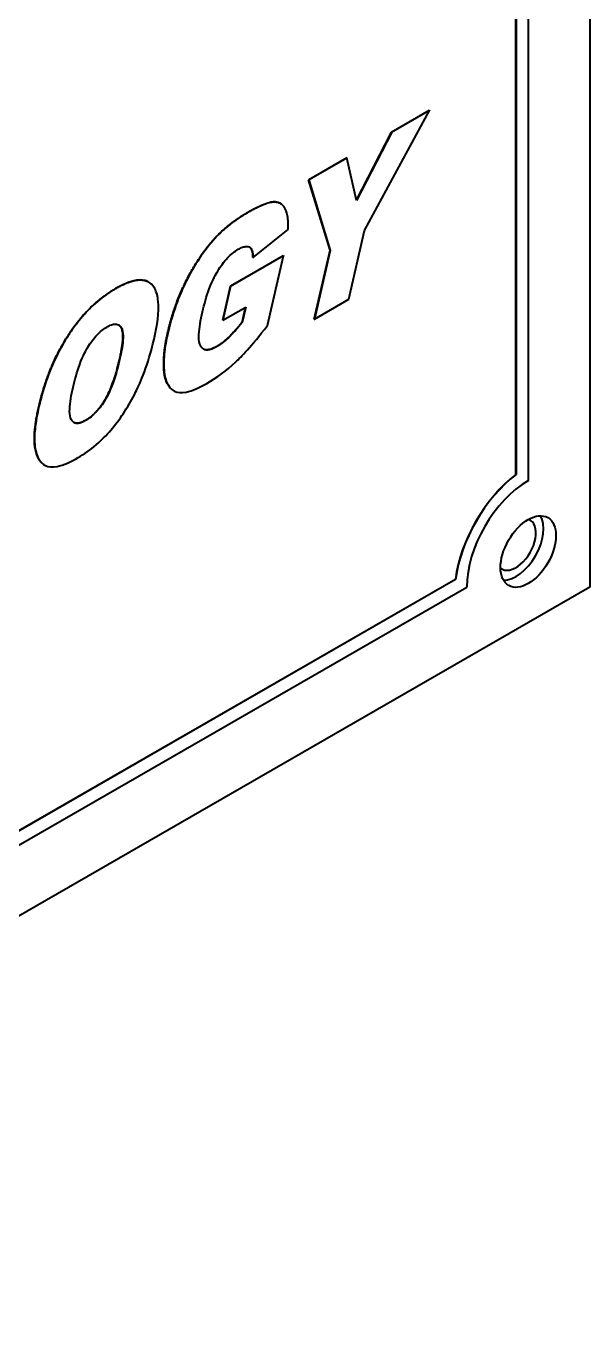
# Model space of a CAD drawing. Header units: inches. Extents: x 6934 to 18973, y 4254 to 7629.
# Drawn here: x 11290.4 to 11316.3, y 6953.7 to 7013.8 of the extents above; entities that cross this region are included whole.
import ezdxf

# ---------------------------------------------------------------- set-up
doc = ezdxf.new("R2010")
doc.units = ezdxf.units.IN
doc.header["$MEASUREMENT"] = 0
doc.layers.add('POWER SUPPLY CASE OUTLINE$0$가시적인 것(ISO)', color=3, linetype='Continuous', lineweight=40, true_color=0x00ff00)
doc.layers.add('POWER SUPPLY CASE OUTLINE$0$가시적인 좁은 것(ISO)', color=3, linetype='Continuous', lineweight=35, true_color=0x00ff00)

msp = doc.modelspace()

# ---------------------------------------------------------------- linework, layer by layer
at = {"layer": 'POWER SUPPLY CASE OUTLINE$0$가시적인 것(ISO)'}
for p, q in [((11316.33, 7053.384), (11316.33, 6987.98)), ((11313.507, 6992.889), (11313.507, 7045.212)), ((11312.936, 6993.165), (11312.936, 7044.285)), ((11312.941, 7044.287), (11312.941, 6993.162)), ((11305.982, 7004.364), (11308.966, 7009.884)), ((11307.229, 7008.89), (11308.96, 7009.887)), ((11308.966, 7009.884), (11307.235, 7008.887)), ((11308.96, 7009.887), (11308.966, 7009.884)), ((11305.615, 7005.756), (11307.229, 7008.89)), ((11307.235, 7008.887), (11305.618, 7005.746)), ((11307.229, 7008.89), (11307.235, 7008.887)), ((11303.418, 7006.695), (11305.165, 7007.702)), ((11305.171, 7007.699), (11303.423, 7006.692)), ((11305.165, 7007.702), (11305.171, 7007.699)), ((11305.618, 7005.746), (11305.171, 7007.699)), ((11304.398, 7003.458), (11303.418, 7006.695)), ((11303.418, 7006.695), (11303.423, 7006.692)), ((11303.423, 7006.692), (11304.403, 7003.454)), ((11302.116, 7005.613), (11302.122, 7005.61)), ((11300.864, 7003.129), (11302.476, 7004.409)), ((11305.258, 7001.208), (11305.982, 7004.364)), ((11303.674, 7000.302), (11304.398, 7003.458)), ((11304.403, 7003.454), (11303.679, 7000.299)), ((11304.398, 7003.458), (11304.403, 7003.454)), ((11299.83, 7001.815), (11302.258, 7003.214)), ((11302.264, 7003.211), (11299.835, 7001.812)), ((11300.859, 7003.132), (11300.864, 7003.129)), ((11301.529, 7000.005), (11302.264, 7003.211)), ((11302.258, 7003.214), (11302.264, 7003.211)), ((11296.067, 7002.005), (11296.072, 7002.002)), ((11299.47, 7000.249), (11299.83, 7001.815)), ((11299.835, 7001.812), (11299.476, 7000.246)), ((11299.83, 7001.815), (11299.835, 7001.812)), ((11303.679, 7000.299), (11305.258, 7001.208)), ((11299.476, 7000.246), (11300.527, 7000.851)), ((11300.358, 7000.149), (11300.519, 7000.846)), ((11300.527, 7000.851), (11300.364, 7000.146)), ((11299.47, 7000.249), (11299.476, 7000.246)), ((11300.358, 7000.149), (11300.364, 7000.146)), ((11303.674, 7000.302), (11303.679, 7000.299)), ((11297.209, 6997.015), (11297.215, 6997.012)), ((11291.282, 6993.601), (11291.287, 6993.598)), ((11312.936, 6993.165), (11312.941, 6993.162)), ((11316.33, 6987.98), (11146.624, 6890.253)), ((11152.287, 6896.778), (11310.679, 6987.99)), ((11152.804, 6897.736), (11310.155, 6988.349)), ((11310.161, 6988.345), (11152.805, 6897.73)), ((11310.155, 6988.349), (11310.161, 6988.345))]:
    msp.add_line(p, q, dxfattribs=at)
for centre, major_axis, start_param, end_param in [((11313.501, 6989.622), (2.395, 4.16), 0.950913, 2.186813), ((11313.507, 6989.618), (-2.395, -4.16), 4.092506, 5.328405), ((11313.507, 6989.618), (1.996, 3.466), 0.783465, 2.354261), ((11312.936, 6989.947), (0.647, 1.124), 3.044728, 6.38005), ((11312.936, 6989.947), (-0.898, -1.56), 0.319049, 2.822544)]:
    msp.add_ellipse(centre, major_axis=major_axis, ratio=0.578093, start_param=start_param, end_param=end_param, dxfattribs=at)
msp.add_ellipse((11313.501, 6989.622), major_axis=(0.898, 1.56), ratio=0.578093, dxfattribs=at)
for points, degree, knots in [([(11300.592, 7005.182), (11301.436, 7005.667), (11301.983, 7005.69), (11302.116, 7005.613)], 2, [0, 0, 0, 1, 1.500866, 1.500866, 1.500866]), ([(11302.476, 7004.409), (11302.485, 7004.631), (11302.479, 7004.85), (11302.415, 7005.201), (11302.366, 7005.345), (11302.22, 7005.553), (11302.131, 7005.62), (11301.86, 7005.704), (11301.695, 7005.669), (11301.318, 7005.568), (11300.946, 7005.379), (11300.598, 7005.178)], 3, [-0.3874554, -0.3874554, -0.3874554, -0.3874554, -0.3317769, -0.3317769, -0.2859971, -0.2859971, -0.2450211, -0.2450211, -0.1847169, -0.1847169, 0, 0, 0, 0]), ([(11300.598, 7005.178), (11300.329, 7005.023), (11300.055, 7004.844), (11299.561, 7004.454), (11299.335, 7004.248), (11299.122, 7004.014)], 3, [-0.2665379, -0.2665379, -0.2665379, -0.2665379, -0.1237938, -0.1237938, 0, 0, 0, 0]), ([(11299.122, 7004.014), (11298.866, 7003.729), (11298.626, 7003.421), (11298.179, 7002.756), (11297.977, 7002.407), (11297.545, 7001.54), (11297.204, 7000.762), (11296.961, 6999.704)], 3, [-1.067166, -1.067166, -1.067166, -1.067166, -0.756178, -0.756178, -0.440533, -0.440533, 0, 0, 0, 0]), ([(11298.545, 7000.635), (11298.623, 7000.976), (11298.722, 7001.337), (11299.012, 7002.114), (11299.163, 7002.376), (11299.376, 7002.726), (11299.526, 7002.931), (11299.85, 7003.275), (11300.014, 7003.407), (11300.184, 7003.505)], 3, [-0.2904377, -0.2904377, -0.2904377, -0.2904377, -0.2440329, -0.2440329, -0.1863778, -0.1863778, -0.090309, -0.090309, 0, 0, 0, 0]), ([(11300.184, 7003.505), (11300.251, 7003.543), (11300.318, 7003.577), (11300.441, 7003.62), (11300.497, 7003.634), (11300.625, 7003.639), (11300.676, 7003.618), (11300.76, 7003.562), (11300.796, 7003.513), (11300.855, 7003.36), (11300.866, 7003.246), (11300.864, 7003.129)], 3, [-0.1599617, -0.1599617, -0.1599617, -0.1599617, -0.1379578, -0.1379578, -0.1188389, -0.1188389, -0.0912391, -0.0912391, -0.0535769, -0.0535769, 0, 0, 0, 0]), ([(11294.554, 7001.698), (11294.268, 7001.533), (11293.985, 7001.335), (11293.438, 7000.865), (11293.182, 7000.604), (11292.549, 6999.843), (11292.178, 6999.278), (11291.474, 6997.866), (11291.21, 6997.066), (11291.032, 6996.283)], 3, [-0.9334128, -0.9334128, -0.9334128, -0.9334128, -0.7607595, -0.7607595, -0.5937569, -0.5937569, -0.3262207, -0.3262207, 0, 0, 0, 0]), ([(11296.318, 6999.378), (11296.464, 7000.01), (11296.551, 7000.622), (11296.487, 7001.337), (11296.437, 7001.544), (11296.265, 7001.859), (11296.16, 7001.961), (11295.879, 7002.097), (11295.702, 7002.11), (11295.209, 7002.033), (11294.874, 7001.882), (11294.554, 7001.698)], 3, [-0.6926286, -0.6926286, -0.6926286, -0.6926286, -0.4739597, -0.4739597, -0.370622, -0.370622, -0.2778396, -0.2778396, -0.1694765, -0.1694765, 0, 0, 0, 0]), ([(11299.198, 6999.041), (11299.113, 6998.991), (11299.026, 6998.95), (11298.869, 6998.898), (11298.798, 6998.885), (11298.659, 6998.891), (11298.595, 6998.913), (11298.498, 6998.992), (11298.45, 6999.049), (11298.378, 6999.273), (11298.371, 6999.434), (11298.391, 6999.892), (11298.459, 7000.265), (11298.545, 7000.635)], 3, [-0.5367239, -0.5367239, -0.5367239, -0.5367239, -0.4533535, -0.4533535, -0.3805757, -0.3805757, -0.2992087, -0.2992087, -0.2333871, -0.2333871, -0.1540084, -0.1540084, 0, 0, 0, 0]), ([(11292.6, 6997.173), (11292.678, 6997.512), (11292.778, 6997.874), (11293.061, 6998.64), (11293.204, 6998.888), (11293.404, 6999.214), (11293.543, 6999.406), (11293.841, 6999.723), (11293.99, 6999.844), (11294.146, 6999.933)], 3, [-0.2703558, -0.2703558, -0.2703558, -0.2703558, -0.2260974, -0.2260974, -0.1717147, -0.1717147, -0.0824385, -0.0824385, 0, 0, 0, 0]), ([(11294.146, 6999.933), (11294.218, 6999.975), (11294.291, 7000.01), (11294.424, 7000.055), (11294.484, 7000.067), (11294.611, 7000.066), (11294.672, 7000.047), (11294.762, 6999.978), (11294.812, 6999.926), (11294.886, 6999.717), (11294.896, 6999.572), (11294.884, 6999.158), (11294.826, 6998.829), (11294.75, 6998.5)], 3, [-0.5004879, -0.5004879, -0.5004879, -0.5004879, -0.4244547, -0.4244547, -0.3571387, -0.3571387, -0.2745204, -0.2745204, -0.211011, -0.211011, -0.1369979, -0.1369979, 0, 0, 0, 0]), ([(11294.745, 6998.503), (11294.99, 6999.57), (11294.764, 6999.986), (11294.69, 7000.029)], 2, [0, 0, 0, 1, 1.276827, 1.276827, 1.276827]), ([(11298.741, 6997.342), (11299.191, 6997.601), (11299.644, 6997.924), (11300.319, 6998.562), (11300.768, 6999.021), (11301.529, 7000.005)], 3, [-1.29989, -1.29989, -1.29989, -1.29989, -0.474799, -0.474799, 0, 0, 0, 0]), ([(11300.364, 7000.146), (11300.172, 6999.912), (11299.94, 6999.643), (11299.581, 6999.303), (11299.401, 6999.157), (11299.198, 6999.041)], 3, [-0.2599874, -0.2599874, -0.2599874, -0.2599874, -0.107507, -0.107507, 0, 0, 0, 0]), ([(11292.828, 6993.937), (11293.108, 6994.098), (11293.387, 6994.292), (11293.998, 6994.814), (11294.244, 6995.092), (11294.815, 6995.78), (11295.171, 6996.337), (11295.694, 6997.386), (11296.037, 6998.16), (11296.318, 6999.378)], 3, [-1.631945, -1.631945, -1.631945, -1.631945, -1.433508, -1.433508, -1.185954, -1.185954, -0.50679, -0.50679, 0, 0, 0, 0]), ([(11296.961, 6999.704), (11296.881, 6999.357), (11296.818, 6999.008), (11296.759, 6998.391), (11296.756, 6998.113), (11296.818, 6997.605), (11296.879, 6997.415), (11297.041, 6997.137), (11297.146, 6997.038), (11297.403, 6996.926), (11297.563, 6996.904), (11298.086, 6997.001), (11298.425, 6997.16), (11298.741, 6997.342)], 3, [-0.8617849, -0.8617849, -0.8617849, -0.8617849, -0.7029687, -0.7029687, -0.5650432, -0.5650432, -0.4258566, -0.4258566, -0.2922349, -0.2922349, -0.1674507, -0.1674507, 0, 0, 0, 0]), ([(11297.209, 6997.015), (11296.876, 6997.207), (11296.683, 6998.53), (11296.955, 6999.707)], 2, [1.176758, 1.176758, 1.176758, 2, 3, 3, 3]), ([(11294.75, 6998.5), (11294.669, 6998.142), (11294.565, 6997.753), (11294.277, 6996.942), (11294.138, 6996.698), (11293.95, 6996.386), (11293.814, 6996.199), (11293.506, 6995.873), (11293.344, 6995.745), (11293.177, 6995.649)], 3, [-0.2648246, -0.2648246, -0.2648246, -0.2648246, -0.2255428, -0.2255428, -0.1770734, -0.1770734, -0.0888898, -0.0888898, 0, 0, 0, 0]), ([(11293.177, 6995.649), (11293.104, 6995.607), (11293.031, 6995.572), (11292.897, 6995.528), (11292.836, 6995.516), (11292.711, 6995.52), (11292.652, 6995.54), (11292.565, 6995.61), (11292.518, 6995.662), (11292.446, 6995.872), (11292.438, 6996.022), (11292.454, 6996.458), (11292.518, 6996.817), (11292.6, 6997.173)], 3, [-0.5173679, -0.5173679, -0.5173679, -0.5173679, -0.4388596, -0.4388596, -0.3694892, -0.3694892, -0.2859313, -0.2859313, -0.2235162, -0.2235162, -0.1482323, -0.1482323, 0, 0, 0, 0]), ([(11291.032, 6996.283), (11290.951, 6995.934), (11290.885, 6995.577), (11290.823, 6994.968), (11290.817, 6994.695), (11290.88, 6994.199), (11290.952, 6993.991), (11291.123, 6993.714), (11291.226, 6993.619), (11291.464, 6993.519), (11291.622, 6993.489), (11292.166, 6993.592), (11292.509, 6993.753), (11292.828, 6993.937)], 3, [-1.033084, -1.033084, -1.033084, -1.033084, -0.821952, -0.821952, -0.647568, -0.647568, -0.46419, -0.46419, -0.303485, -0.303485, -0.169443, -0.169443, 0, 0, 0, 0]), ([(11291.282, 6993.601), (11290.984, 6993.772), (11290.721, 6994.965), (11291.026, 6996.286)], 2, [1.242742, 1.242742, 1.242742, 2, 3, 3, 3])]:
    msp.add_open_spline(points, degree=degree, knots=knots, dxfattribs=at)
for points in [[(11299.117, 7004.017), (11299.715, 7004.677), (11300.592, 7005.182)], [(11296.955, 6999.707), (11297.238, 7000.94), (11298.343, 7003.156), (11299.117, 7004.017)], [(11300.859, 7003.132), (11300.864, 7003.504), (11300.695, 7003.605)], [(11291.026, 6996.286), (11291.445, 6998.126), (11293.307, 7000.986), (11294.549, 7001.701)], [(11294.549, 7001.701), (11295.571, 7002.29), (11296.067, 7002.005)], [(11299.193, 6999.044), (11299.46, 6999.198), (11299.988, 6999.697), (11300.358, 7000.149)], [(11298.579, 6998.931), (11298.79, 6998.812), (11299.193, 6999.044)], [(11293.171, 6995.652), (11293.677, 6995.943), (11294.456, 6997.242), (11294.745, 6998.503)], [(11292.635, 6995.557), (11292.824, 6995.452), (11293.171, 6995.652)]]:
    msp.add_open_spline(points, degree=2, dxfattribs=at)
at = {"layer": 'POWER SUPPLY CASE OUTLINE$0$가시적인 좁은 것(ISO)'}
for p, q in [((11300.592, 7005.182), (11300.598, 7005.178)), ((11299.117, 7004.017), (11299.122, 7004.014)), ((11294.549, 7001.701), (11294.554, 7001.698)), ((11296.955, 6999.707), (11296.961, 6999.704)), ((11299.193, 6999.044), (11299.198, 6999.041)), ((11294.745, 6998.503), (11294.75, 6998.5)), ((11291.026, 6996.286), (11291.032, 6996.283)), ((11293.171, 6995.652), (11293.177, 6995.649))]:
    msp.add_line(p, q, dxfattribs=at)

doc.saveas('drawing.dxf')
